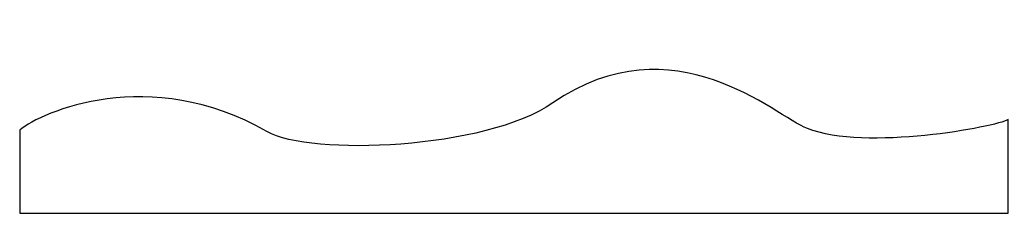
# Model space of a CAD drawing. Header units: centimetres. Extents: x -11.4 to 11.4, y -1.7 to 2.8.
import ezdxf

# ---------------------------------------------------------------- set-up
doc = ezdxf.new("R2010")
doc.units = ezdxf.units.CM
doc.header["$MEASUREMENT"] = 0
doc.layers.add('Camada 1', color=7, linetype='Continuous')

msp = doc.modelspace()

# ---------------------------------------------------------------- linework, layer by layer
at = {"layer": 'Camada 1'}
msp.add_open_spline([(-11.43, 0.25991), (-10.93565, 0.67766), (-8.43325, 1.77195), (-5.7136, 0.22507), (-5.7136, 0.22507), (-4.70792, -0.34693), (-0.66561, -0.19271), (0.90098, 0.88653), (0.90098, 0.88653), (3.68765, 2.80624), (6.04427, 0.58583), (6.78447, 0.29468), (6.78447, 0.29468), (8.12271, -0.23168), (11.1515, 0.32953), (11.43, 0.50359), (11.43, 0.50359), (11.43, 0.50359), (11.43, -1.66044), (11.43, -1.66044), (11.43, -1.66044), (11.43, -1.66044), (-11.43, -1.66043), (-11.43, -1.66043), (-11.43, -1.66043), (-11.43, -1.66043), (-11.43, 0.25991), (-11.43, 0.25991)], degree=3, knots=[0, 0, 0, 0, 0.125, 0.125, 0.125, 0.125, 0.25, 0.25, 0.25, 0.25, 0.375, 0.375, 0.375, 0.375, 0.5, 0.5, 0.5, 0.5, 0.625, 0.625, 0.625, 0.625, 0.75, 0.75, 0.75, 0.75, 1, 1, 1, 1], dxfattribs=at)

doc.saveas('drawing.dxf')
